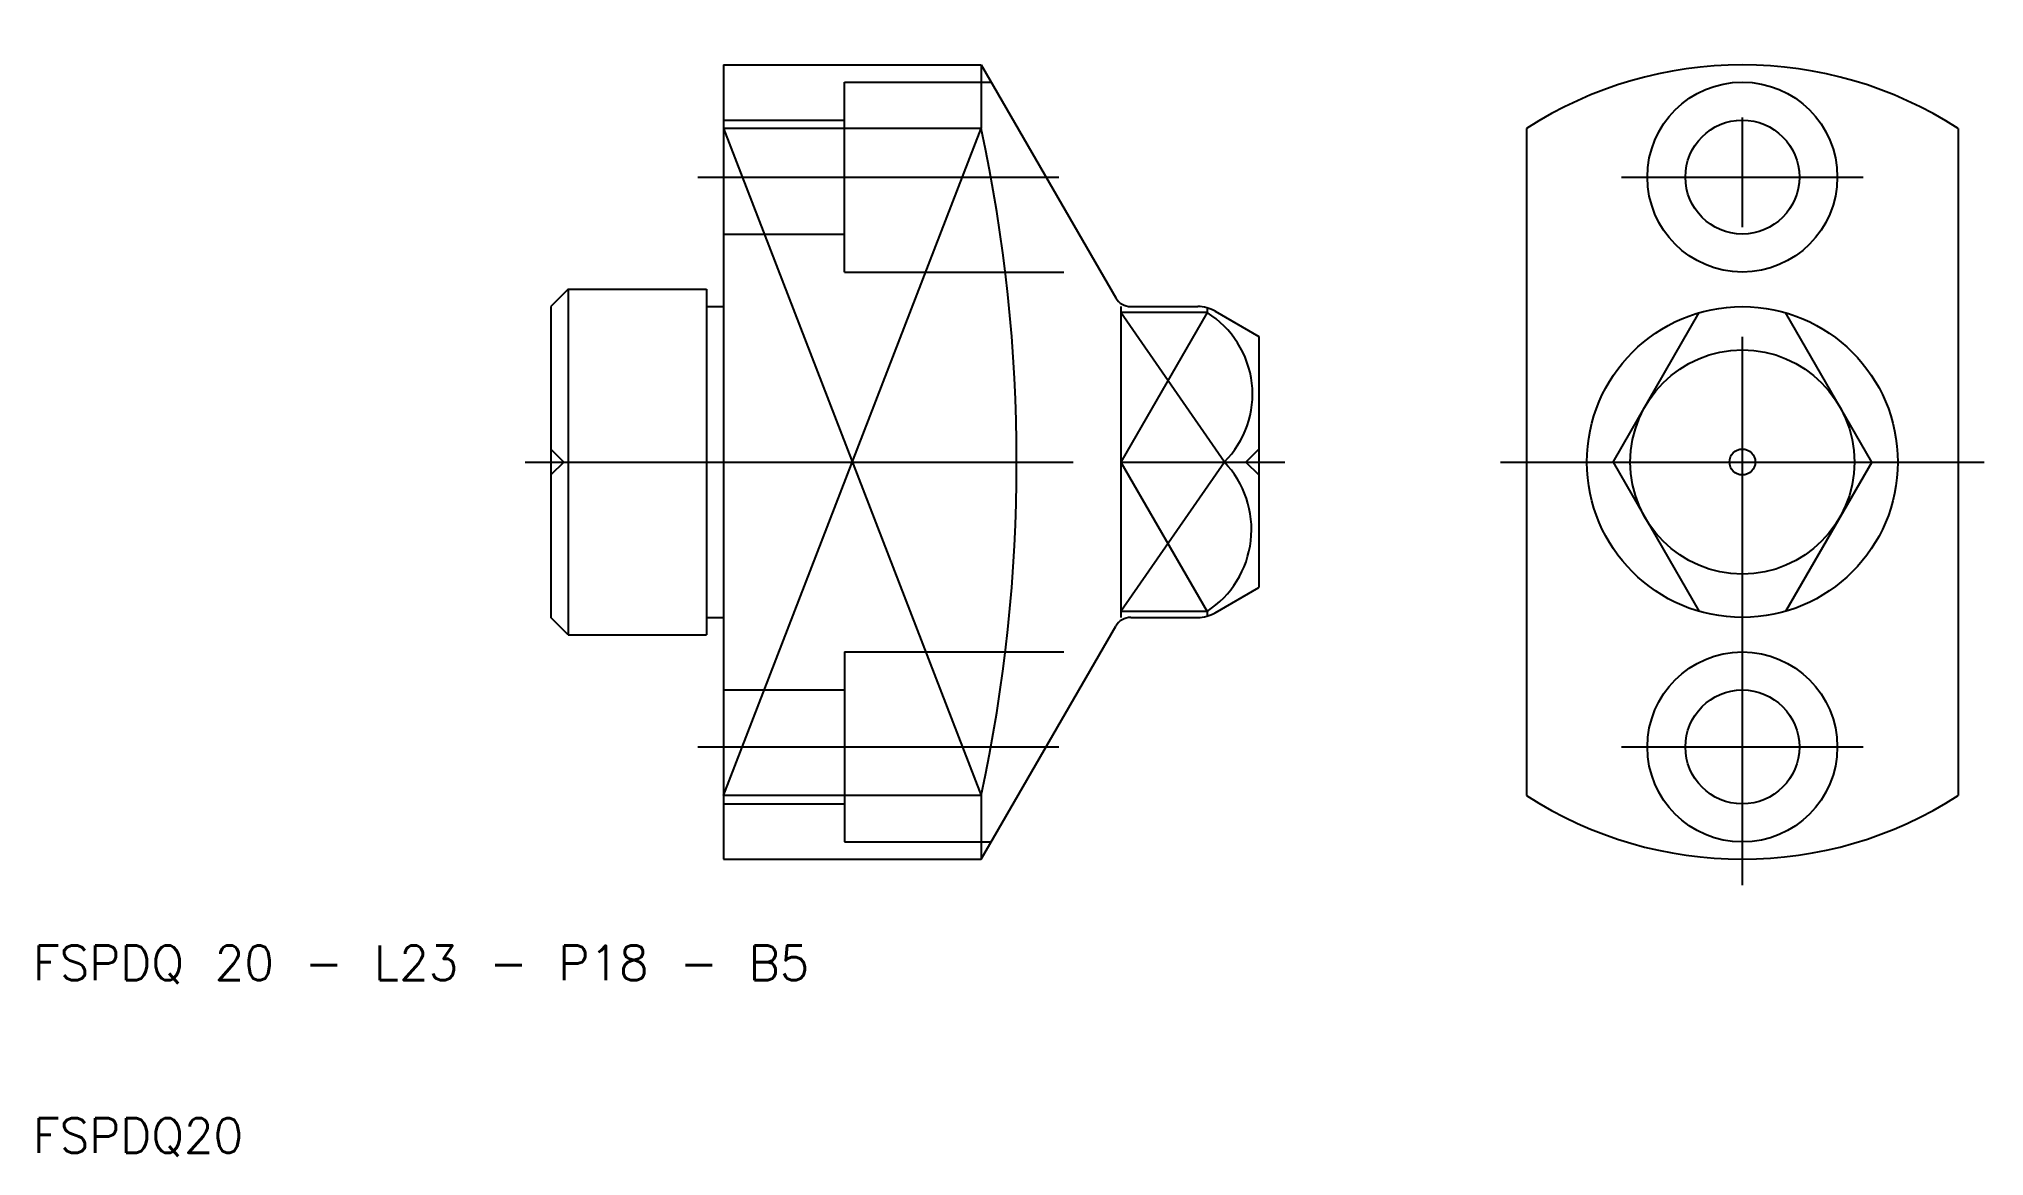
# Model space of a CAD drawing. Extents: x 10 to 123, y 10 to 74.
import ezdxf

# ---------------------------------------------------------------- set-up
doc = ezdxf.new("R2010")
doc.units = 0
doc.linetypes.add('CENTER', pattern=[50.8, 31.75, -6.35, 6.35, -6.35])
doc.linetypes.add('DASHED', pattern=[19.05, 12.7, -6.35])
doc.layers.get('0').update_dxf_attribs({"linetype": 'CONTINUOUS'})
doc.layers.add('5', color=7, linetype='CONTINUOUS')
doc.layers.add('CENTER', color=1, linetype='CENTER')
doc.styles.get("Standard").update_dxf_attribs({"font": 'txt.shx'})

msp = doc.modelspace()

# ---------------------------------------------------------------- linework, layer by layer
for p, q in [((50, 73), (50, 59)), ((50, 73), (64.92, 73)), ((64.92, 73), (64.92, 69.31)), ((64.92, 73), (64.92, 69.31)), ((64.92, 73), (72.71, 59.5)), ((96.5, 69.31), (96.5, 30.69)), ((121.5, 69.31), (121.5, 30.69)), ((41, 60), (40, 59)), ((41, 60), (41, 40)), ((41, 60), (49, 60)), ((49, 60), (49, 59)), ((40, 59), (40, 41)), ((49, 59), (50, 59)), ((49, 59), (49, 41)), ((50, 59), (50, 41)), ((73, 59), (73, 41)), ((78, 58.65), (73, 58.65)), ((73.58, 59), (77.46, 59)), ((78, 58.93), (78, 58.65)), ((78.46, 58.73), (81, 57.27)), ((101.51, 50), (106.5, 58.65)), ((116.49, 50), (111.5, 58.65)), ((81, 57.27), (81, 42.73)), ((73, 50), (79, 50)), ((101.51, 50), (106.5, 41.35)), ((116.49, 50), (111.5, 41.35)), ((78.46, 41.27), (81, 42.73)), ((41, 40), (40, 41)), ((49, 41), (50, 41)), ((49, 41), (49, 40)), ((50, 41), (50, 27)), ((78, 41.35), (73, 41.35)), ((73.58, 41), (77.46, 41)), ((78, 41.35), (78, 41.07)), ((41, 40), (49, 40)), ((64.92, 27), (72.71, 40.5)), ((64.92, 30.69), (64.92, 27)), ((50, 27), (64.92, 27))]:
    msp.add_line(p, q)
at = {"color": 3, "linetype": 'DASHED'}
for p, q in [((57, 72), (65.49, 72)), ((57, 61), (57, 72)), ((50, 69.8), (57, 69.8)), ((50, 63.2), (57, 63.2)), ((57, 61), (71.85, 61)), ((40, 50.75), (40.75, 50)), ((81, 50.75), (80.25, 50)), ((40.75, 50), (40, 49.25)), ((80.25, 50), (81, 49.25)), ((57, 39), (71.85, 39)), ((57, 39), (57, 28)), ((50, 36.8), (57, 36.8)), ((50, 30.2), (57, 30.2)), ((57, 28), (65.49, 28))]:
    msp.add_line(p, q, dxfattribs=at)
at = {"color": 3}
for p, q in [((50, 30.69), (64.92, 69.31)), ((50, 69.31), (64.92, 30.69)), ((78, 58.65), (73, 50)), ((79, 50), (73, 58.65)), ((79, 50), (73, 41.35)), ((73, 50), (78, 41.35))]:
    msp.add_line(p, q, dxfattribs=at)
for centre, radius in [((109, 66.5), 5.5), ((109, 66.5), 3.3), ((109, 50), 9), ((109, 50), 6.49), ((109, 50), 0.75), ((109, 33.5), 5.5), ((109, 33.5), 3.3)]:
    msp.add_circle(centre, radius)
for centre, radius, start, end in [((109, 50), 23, 57.0793, 122.9207), ((73.58, 60), 1, 210, 270), ((77.46, 57), 2, 60, 90), ((75.08, 53.93), 5.55, 314.971, 58.2244), ((74.92, 46.09), 5.65, 303.0062, 43.7984), ((73.58, 40), 1, 90, 150), ((77.46, 43), 2, 270, 300), ((109, 50), 23, 237.0793, 302.9207)]:
    msp.add_arc(centre, radius, start, end)
at = {"layer": '5'}
for p, q in [((64.92, 69.31), (50, 69.31)), ((64.92, 30.69), (50, 30.69))]:
    msp.add_line(p, q, dxfattribs=at)
msp.add_arc((-25.03, 50), 92, 347.8861, 12.1139, dxfattribs=at)
at = {"layer": 'CENTER'}
for p, q in [((109, 25.5), (109, 74.5)), ((48.5, 66.5), (69.42, 66.5)), ((102, 66.5), (116, 66.5)), ((38.5, 50), (73, 50)), ((79, 50), (82.5, 50)), ((95, 50), (123, 50)), ((48.5, 33.5), (69.42, 33.5)), ((102, 33.5), (116, 33.5))]:
    msp.add_line(p, q, dxfattribs=at)

# ---------------------------------------------------------------- texts
for s, p in [('FSPDQ 20 - L23 - P18 - B5', (10, 20)), ('FSPDQ20', (10, 10))]:
    msp.add_text(s, height=2).set_placement(p)

doc.saveas('drawing.dxf')
